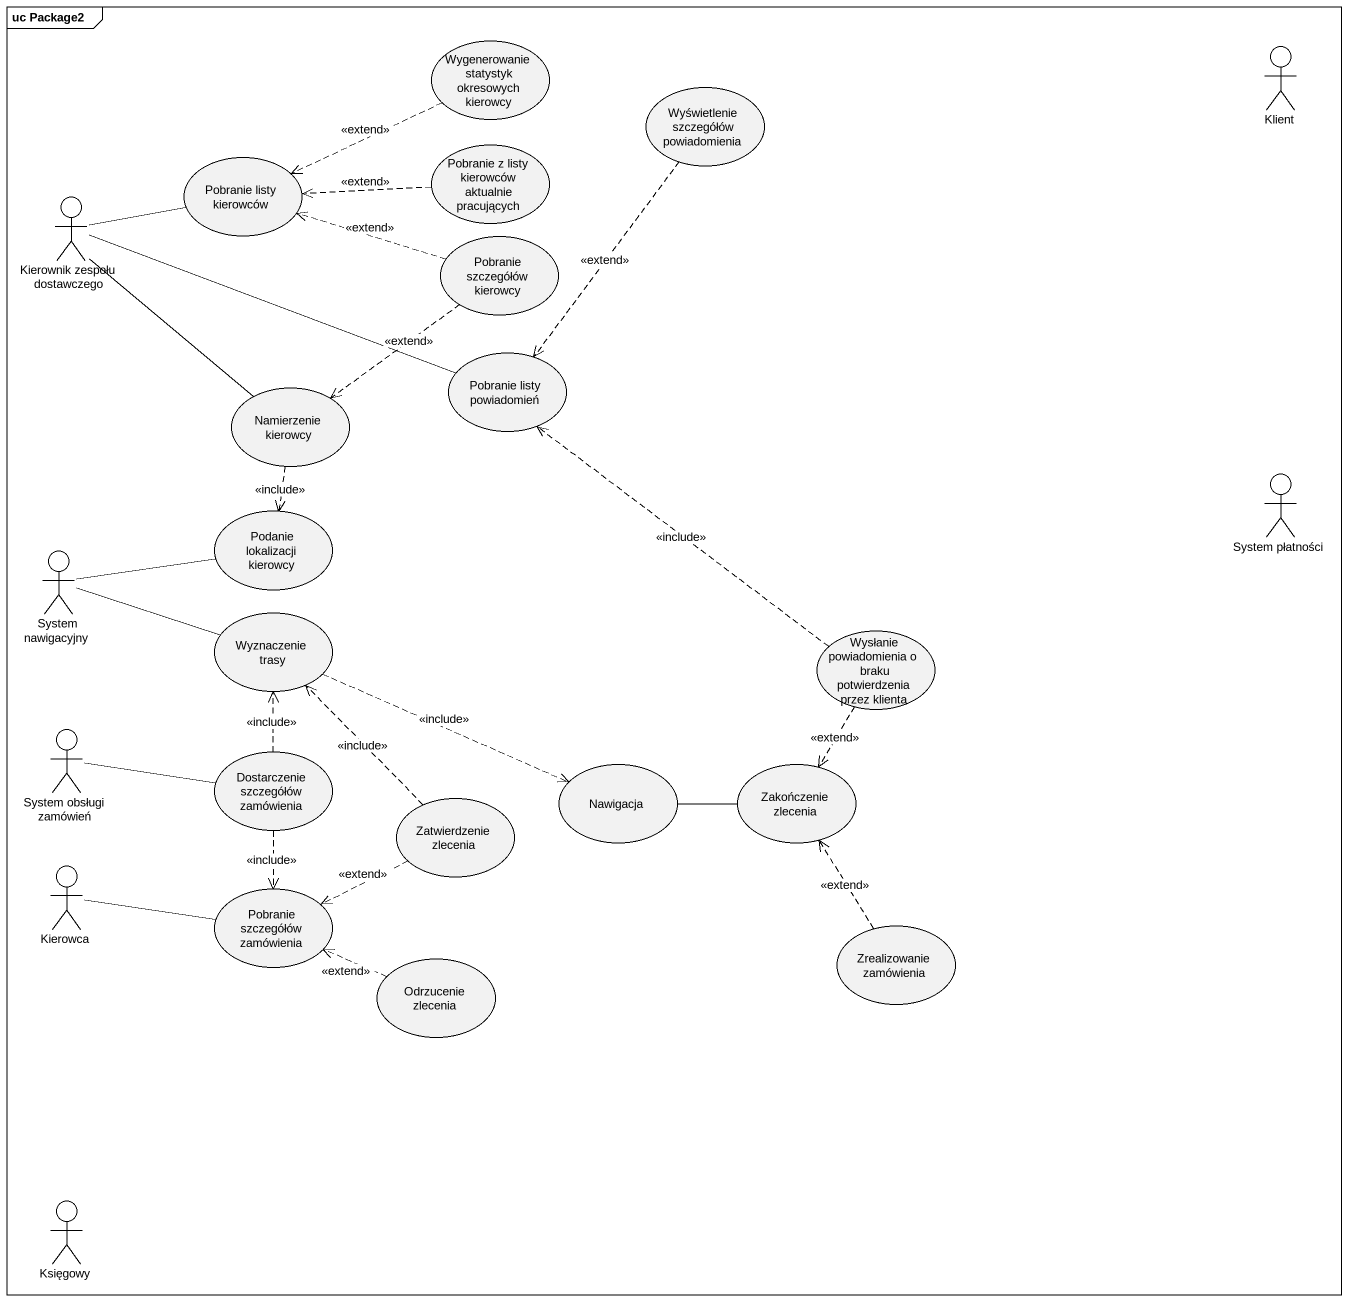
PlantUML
@startuml
mainframe uc Package2
usecase "Wygenerowanie statystyk okresowych kierowcy" as Wygenerowanie_statystyk
actor Klient
usecase "Wyświetlenie szczegółów powiadomienia" as Wyświetlenie_szczegółów
usecase "Pobranie listy kierowców" as Pobranie_listy_kierowców
usecase "Pobranie z listy kierowców aktualnie pracujących" as Pobranie_z_listy_kierowców
actor "Kierownik zespołu dostawczego" as Kierownik_zespołu
usecase "Pobranie szczegółów kierowcy" as Pobranie_szczegółów_kierowcy
usecase "Pobranie listy powiadomień" as Pobranie_listy_powiadomień
usecase "Namierzenie kierowcy" as Namierzenie_kierowcy
usecase "Podanie lokalizacji kierowcy" as Podanie_lokalizacji_kierowcy
actor "System płatności" as System_płatności
actor "System nawigacyjny" as System_nawigacyjny
usecase "Wyznaczenie trasy" as Wyznaczenie_trasy
usecase "Wysłanie powiadomienia o braku potwierdzenia przez klienta" as Wysłanie_powiadomienia_o
actor "System obsługi zamówień" as System_obsługi_zamówień
usecase "Dostarczenie szczegółów zamówienia" as Dostarczenie_szczegółów
usecase Nawigacja
usecase "Zakończenie zlecenia" as Zakończenie_zlecenia
usecase "Zatwierdzenie zlecenia" as Zatwierdzenie_zlecenia
actor Kierowca
usecase "Pobranie szczegółów zamówienia" as Pobranie_szczegółów
usecase "Zrealizowanie zamówienia" as Zrealizowanie_zamówienia
usecase "Odrzucenie zlecenia" as Odrzucenie_zlecenia
actor Księgowy
Wygenerowanie_statystyk .left.> Pobranie_listy_kierowców : <<extend>>
Wyświetlenie_szczegółów ..> Pobranie_listy_powiadomień : <<extend>>
Pobranie_z_listy_kierowców .left.> Pobranie_listy_kierowców : <<extend>>
Kierownik_zespołu -right- Pobranie_listy_kierowców
Kierownik_zespołu -right- Pobranie_listy_powiadomień
Kierownik_zespołu -- Namierzenie_kierowcy
Pobranie_szczegółów_kierowcy .left.> Pobranie_listy_kierowców : <<extend>>
Pobranie_szczegółów_kierowcy ..> Namierzenie_kierowcy : <<extend>>
Namierzenie_kierowcy ..> Podanie_lokalizacji_kierowcy : <<include>>
System_nawigacyjny -right- Podanie_lokalizacji_kierowcy
System_nawigacyjny -right- Wyznaczenie_trasy
Wyznaczenie_trasy .right.> Nawigacja : <<include>>
Wysłanie_powiadomienia_o .up.> Pobranie_listy_powiadomień : <<include>>
Wysłanie_powiadomienia_o ..> Zakończenie_zlecenia : <<extend>>
System_obsługi_zamówień -right- Dostarczenie_szczegółów
Dostarczenie_szczegółów .up.> Wyznaczenie_trasy : <<include>>
Dostarczenie_szczegółów ..> Pobranie_szczegółów : <<include>>
Nawigacja -right- Zakończenie_zlecenia
Zatwierdzenie_zlecenia .up.> Wyznaczenie_trasy : <<include>>
Zatwierdzenie_zlecenia .left.> Pobranie_szczegółów : <<extend>>
Kierowca -right- Pobranie_szczegółów
Zrealizowanie_zamówienia .up.> Zakończenie_zlecenia : <<extend>>
Odrzucenie_zlecenia .left.> Pobranie_szczegółów : <<extend>>
@enduml
